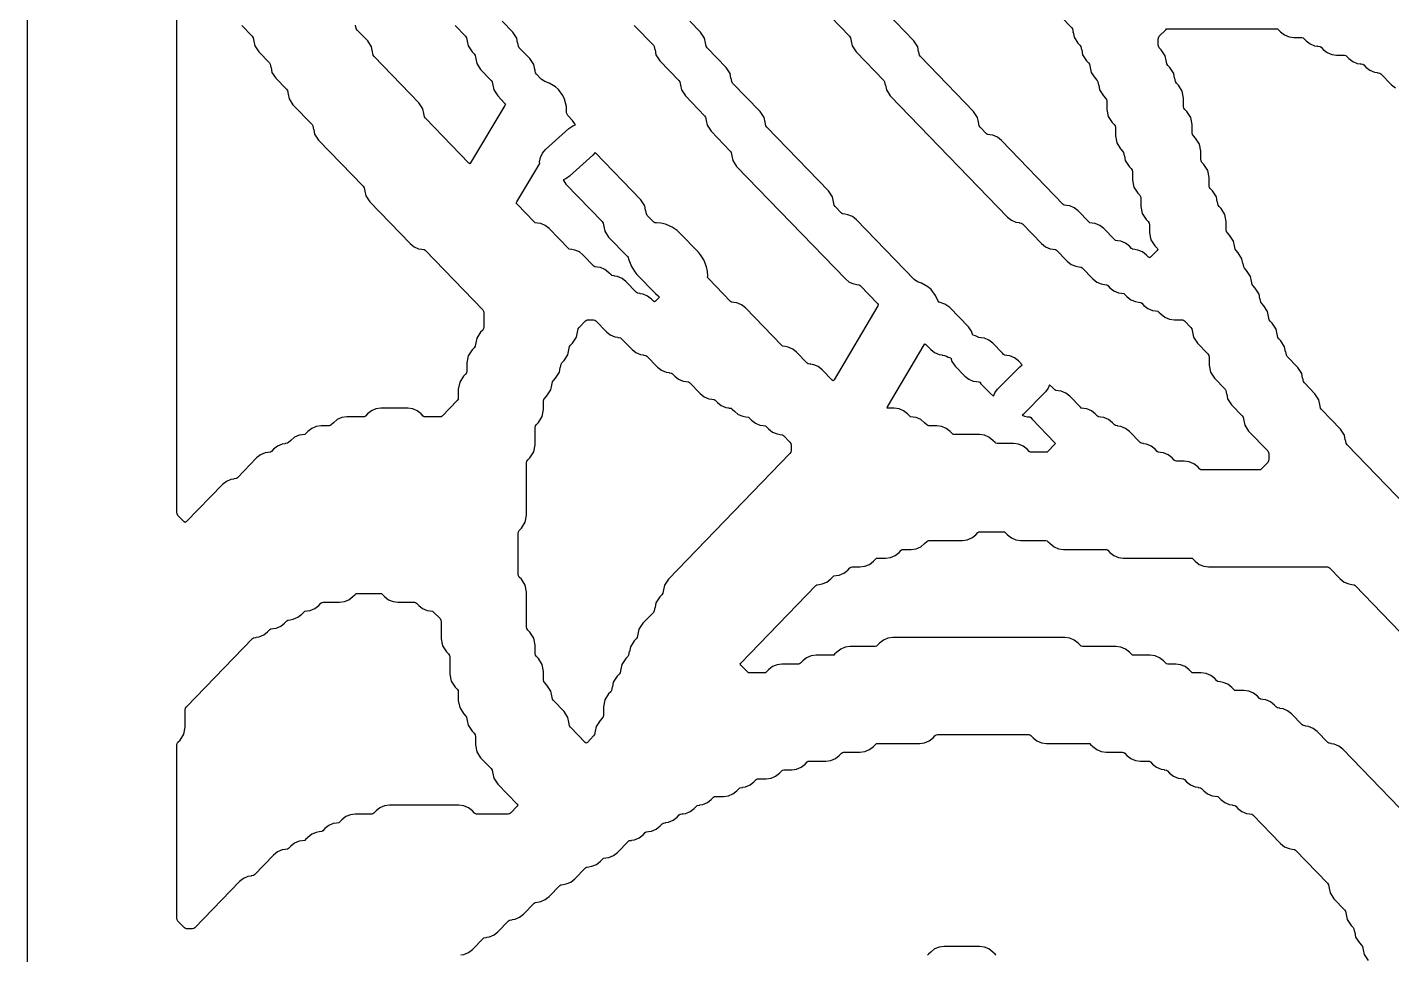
# Model space of a CAD drawing. Header units: millimetres. Extents: x 10 to 410, y 18 to 283.
# Drawn here: x 10 to 46.52, y 53.3 to 78.13 of the extents above; entities that cross this region are included whole.
import ezdxf

# ---------------------------------------------------------------- set-up
doc = ezdxf.new("R2010")
doc.units = ezdxf.units.MM
doc.layers.add('CUT', color=1, linetype='Continuous')

msp = doc.modelspace()

# ---------------------------------------------------------------- linework, layer by layer
at = {"layer": 'CUT'}
for points in [[(73.2679, 144), (60.134, 144), (60.134, 147), (52.134, 147), (52.134, 144), (31.134, 144), (31.134, 147), (23.134, 147), (23.134, 144), (10, 144), (10, 24), (23.134, 24), (23.134, 21), (31.134, 21), (31.134, 24), (52.134, 24), (52.134, 21), (60.134, 21), (60.134, 24), (73.2679, 24)], [(24.5934, 69.6774), (24.6974, 69.8375), (24.722, 69.9641), (24.7247, 69.9636), (24.7425, 70.0556), (24.7673, 70.0937), (24.939, 70.2713), (24.964, 70.2911), (24.9957, 70.2954), (25.1571, 70.2954), (25.1888, 70.2911), (25.2139, 70.2713), (25.5, 69.9753), (25.6046, 69.8926), (25.7273, 69.8406), (25.8094, 69.8295), (25.8091, 69.8272), (25.8739, 69.8185), (25.899, 69.7987), (26.1851, 69.5027), (26.2897, 69.4201), (26.4125, 69.368), (26.4945, 69.357), (26.4942, 69.3547), (26.5591, 69.3459), (26.5842, 69.3261), (26.8702, 69.0302), (26.9749, 68.9475), (27.0976, 68.8954), (27.1797, 68.8844), (27.1794, 68.8821), (27.2442, 68.8734), (27.2693, 68.8536), (27.327, 68.7939), (27.4316, 68.7112), (27.5544, 68.6591), (27.6364, 68.6481), (27.6361, 68.6458), (27.701, 68.6371), (27.7261, 68.6173), (28.0121, 68.3213), (28.1168, 68.2386), (28.2395, 68.1866), (28.3216, 68.1755), (28.3213, 68.1732), (28.3861, 68.1645), (28.4112, 68.1447), (28.4689, 68.085), (28.5735, 68.0023), (28.6963, 67.9503), (28.7783, 67.9392), (28.778, 67.937), (28.8429, 67.9282), (28.868, 67.9084), (28.9257, 67.8487), (29.0303, 67.7661), (29.153, 67.714), (29.2351, 67.7029), (29.2348, 67.7007), (29.2996, 67.6919), (29.3247, 67.6721), (29.3824, 67.6124), (29.487, 67.5298), (29.6098, 67.4777), (29.6919, 67.4667), (29.6915, 67.4644), (29.7564, 67.4557), (29.7815, 67.4358), (29.8392, 67.3761), (29.9438, 67.2935), (30.0666, 67.2414), (30.1486, 67.2304), (30.1483, 67.2281), (30.2132, 67.2194), (30.2382, 67.1996), (30.4099, 67.022), (30.4347, 66.9838), (30.4434, 66.9392), (30.4434, 66.7992), (30.4347, 66.7546), (30.4099, 66.7164), (27.1581, 63.3521), (27.0541, 63.192), (27.0295, 63.0654), (27.0269, 63.0659), (27.009, 62.974), (26.9842, 62.9358), (26.9298, 62.8795), (26.8257, 62.7194), (26.8011, 62.5928), (26.7985, 62.5933), (26.7806, 62.5014), (26.7558, 62.4633), (26.473, 62.1707), (26.369, 62.0106), (26.3443, 61.884), (26.3417, 61.8845), (26.3238, 61.7925), (26.299, 61.7544), (26.2446, 61.6981), (26.1406, 61.538), (26.116, 61.4114), (26.1133, 61.4119), (26.0955, 61.32), (26.0707, 61.2818), (26.0162, 61.2255), (25.9122, 61.0654), (25.8876, 60.9388), (25.885, 60.9393), (25.8671, 60.8474), (25.8423, 60.8092), (25.7879, 60.7529), (25.6838, 60.5929), (25.6592, 60.4663), (25.6566, 60.4668), (25.6387, 60.3748), (25.6139, 60.3367), (25.5595, 60.2804), (25.4554, 60.1203), (25.419, 59.9329), (25.419, 59.7106), (25.4103, 59.666), (25.3855, 59.6278), (25.3311, 59.5715), (25.2271, 59.4114), (25.2024, 59.2848), (25.1998, 59.2853), (25.1819, 59.1934), (25.1571, 59.1552), (24.9902, 58.9825), (24.9622, 58.9616), (24.9343, 58.9825), (24.539, 59.3915), (24.5142, 59.4297), (24.4963, 59.5216), (24.4937, 59.5211), (24.469, 59.6477), (24.365, 59.8078), (24.0822, 60.1004), (24.0574, 60.1385), (24.0395, 60.2305), (24.0369, 60.23), (24.0123, 60.3566), (23.9082, 60.5167), (23.8538, 60.573), (23.829, 60.6111), (23.8203, 60.6558), (23.8203, 60.878), (23.7839, 61.0654), (23.6799, 61.2255), (23.6254, 61.2818), (23.6006, 61.32), (23.592, 61.3646), (23.592, 61.5869), (23.5555, 61.7743), (23.4515, 61.9344), (23.3971, 61.9907), (23.3723, 62.0288), (23.3636, 62.0735), (23.3636, 63.0046), (23.3271, 63.192), (23.2231, 63.3521), (23.1687, 63.4084), (23.1439, 63.4465), (23.1352, 63.4912), (23.1352, 64.5763), (23.1439, 64.621), (23.1687, 64.6591), (23.2231, 64.7154), (23.3271, 64.8755), (23.3636, 65.0629), (23.3636, 66.4666), (23.3723, 66.5113), (23.3971, 66.5494), (23.4515, 66.6057), (23.5555, 66.7658), (23.592, 66.9532), (23.592, 67.4117), (23.6006, 67.4564), (23.6254, 67.4946), (23.6799, 67.5509), (23.7839, 67.7109), (23.8203, 67.8983), (23.8203, 68.1206), (23.829, 68.1653), (23.8538, 68.2034), (23.9082, 68.2597), (24.0123, 68.4198), (24.0369, 68.5464), (24.0395, 68.5459), (24.0574, 68.6378), (24.0822, 68.676), (24.1366, 68.7323), (24.2406, 68.8924), (24.2653, 69.019), (24.2679, 69.0185), (24.2858, 69.1104), (24.3106, 69.1486), (24.365, 69.2049), (24.469, 69.3649), (24.4937, 69.4916), (24.4963, 69.491), (24.5142, 69.583), (24.539, 69.6211)], [(16.1221, 61.7935), (16.1218, 61.7958), (16.2038, 61.8068), (16.3266, 61.8589), (16.4312, 61.9415), (16.4889, 62.0012), (16.514, 62.0211), (16.5788, 62.0298), (16.5785, 62.0321), (16.6606, 62.0431), (16.7833, 62.0952), (16.888, 62.1778), (16.9457, 62.2375), (16.9707, 62.2573), (17.0356, 62.2661), (17.0353, 62.2683), (17.1174, 62.2794), (17.2401, 62.3315), (17.3447, 62.4141), (17.4024, 62.4738), (17.4275, 62.4936), (17.4924, 62.5024), (17.4921, 62.5046), (17.5741, 62.5157), (17.6969, 62.5677), (17.8015, 62.6504), (17.8592, 62.7101), (17.8843, 62.7299), (17.9159, 62.7342), (18.3555, 62.7342), (18.4876, 62.752), (18.6104, 62.804), (18.715, 62.8867), (18.7727, 62.9464), (18.7978, 62.9662), (18.8295, 62.9705), (19.4476, 62.9705), (19.4793, 62.9662), (19.5044, 62.9464), (19.5621, 62.8867), (19.6667, 62.804), (19.7895, 62.752), (19.9216, 62.7342), (20.3612, 62.7342), (20.3928, 62.7299), (20.4179, 62.7101), (20.4756, 62.6504), (20.5802, 62.5677), (20.703, 62.5157), (20.785, 62.5046), (20.7847, 62.5024), (20.8496, 62.4936), (20.8747, 62.4738), (21.0463, 62.2962), (21.0711, 62.2581), (21.0798, 62.2134), (21.0798, 61.7549), (21.1162, 61.5675), (21.2203, 61.4074), (21.2747, 61.3511), (21.2995, 61.3129), (21.3082, 61.2683), (21.3082, 60.8097), (21.3446, 60.6223), (21.4486, 60.4622), (21.5031, 60.4059), (21.5279, 60.3678), (21.5365, 60.3231), (21.5365, 60.1009), (21.573, 59.9135), (21.677, 59.7534), (21.7314, 59.6971), (21.7562, 59.6589), (21.7741, 59.567), (21.7767, 59.5675), (21.8014, 59.4409), (21.9054, 59.2808), (21.9598, 59.2245), (21.9846, 59.1864), (21.9933, 59.1417), (21.9933, 58.9194), (22.0297, 58.732), (22.1338, 58.572), (22.4166, 58.2794), (22.4414, 58.2412), (22.4593, 58.1493), (22.4619, 58.1498), (22.4865, 58.0232), (22.5905, 57.8631), (23.1084, 57.3273), (23.128, 57.2996), (23.1084, 57.2719), (22.9301, 57.0874), (22.905, 57.0676), (22.8733, 57.0633), (22.0268, 57.0633), (21.9951, 57.0676), (21.97, 57.0874), (21.9123, 57.1471), (21.8077, 57.2297), (21.685, 57.2818), (21.5528, 57.2996), (19.6932, 57.2996), (19.5611, 57.2818), (19.4383, 57.2297), (19.3337, 57.1471), (19.276, 57.0874), (19.2509, 57.0676), (19.2193, 57.0633), (18.7797, 57.0633), (18.6476, 57.0455), (18.5248, 56.9934), (18.4202, 56.9108), (18.3625, 56.8511), (18.3374, 56.8313), (18.2726, 56.8225), (18.2729, 56.8203), (18.1908, 56.8092), (18.0681, 56.7572), (17.9634, 56.6745), (17.9057, 56.6148), (17.8807, 56.595), (17.8158, 56.5863), (17.8161, 56.584), (17.734, 56.5729), (17.6113, 56.5209), (17.5067, 56.4382), (17.449, 56.3785), (17.4239, 56.3587), (17.359, 56.35), (17.3593, 56.3477), (17.2773, 56.3367), (17.1545, 56.2846), (17.0499, 56.2019), (16.9922, 56.1422), (16.9671, 56.1224), (16.9023, 56.1137), (16.9026, 56.1114), (16.8205, 56.1004), (16.6978, 56.0483), (16.5931, 55.9656), (16.0787, 55.4334), (16.0536, 55.4135), (15.9888, 55.4048), (15.9891, 55.4025), (15.907, 55.3915), (15.7843, 55.3394), (15.6796, 55.2568), (14.48, 54.0156), (14.455, 53.9958), (14.4233, 53.9916), (14.2619, 53.9916), (14.2302, 53.9958), (14.2051, 54.0156), (14.0335, 54.1932), (14.0087, 54.2314), (14, 54.276), (14, 58.9054), (14.0087, 58.9501), (14.0335, 58.9882), (14.0879, 59.0445), (14.1919, 59.2046), (14.2284, 59.392), (14.2284, 59.8506), (14.2371, 59.8952), (14.2619, 59.9334), (16.0321, 61.765), (16.0572, 61.7848)]]:
    msp.add_lwpolyline(points, close=True, dxfattribs=at)
for points in [[(15.7391, 78.1838), (16.0219, 77.8912), (16.0467, 77.853), (16.0646, 77.7611), (16.0672, 77.7616), (16.0919, 77.635), (16.1959, 77.4749), (16.4787, 77.1823), (16.5035, 77.1442), (16.5214, 77.0522), (16.524, 77.0527), (16.5486, 76.9261), (16.6527, 76.766), (16.9355, 76.4735), (16.9603, 76.4353), (16.9781, 76.3434), (16.9808, 76.3439), (17.0054, 76.2173), (17.1094, 76.0572), (17.6206, 75.5283), (17.6454, 75.4902), (17.6633, 75.3982), (17.6659, 75.3987), (17.6905, 75.2721), (17.7946, 75.112), (18.9909, 73.8743), (19.0157, 73.8362), (19.0336, 73.7442), (19.0362, 73.7447), (19.0608, 73.6181), (19.1648, 73.458), (20.2472, 72.3382), (20.3519, 72.2555), (20.4746, 72.2034), (20.5567, 72.1924), (20.5564, 72.1901), (20.6212, 72.1814), (20.6463, 72.1616), (22.1882, 70.5663), (22.213, 70.5281), (22.2217, 70.4835), (22.2217, 70.1072), (22.213, 70.0626), (22.1882, 70.0244), (22.1338, 69.9681), (22.0297, 69.808), (22.0051, 69.6814), (22.0025, 69.682), (21.9846, 69.59), (21.9598, 69.5519), (21.9054, 69.4956), (21.8014, 69.3355), (21.7649, 69.1481), (21.7649, 68.9258), (21.7562, 68.8811), (21.7314, 68.843), (21.677, 68.7867), (21.573, 68.6266), (21.5365, 68.4392), (21.5365, 68.2169), (21.5279, 68.1723), (21.5031, 68.1341), (21.103, 67.7203), (21.078, 67.7005), (21.0463, 67.6962), (20.6565, 67.6962), (20.6248, 67.7005), (20.5997, 67.7203), (20.542, 67.78), (20.4374, 67.8626), (20.3147, 67.9147), (20.1825, 67.9325), (19.4648, 67.9325), (19.3327, 67.9147), (19.21, 67.8626), (19.1053, 67.78), (19.0476, 67.7203), (19.0226, 67.7005), (18.9909, 67.6962), (18.5513, 67.6962), (18.4192, 67.6784), (18.2964, 67.6264), (18.1918, 67.5437), (18.1341, 67.484), (18.109, 67.4642), (18.0774, 67.4599), (17.8662, 67.4599), (17.734, 67.4421), (17.6113, 67.3901), (17.5067, 67.3074), (17.449, 67.2477), (17.4239, 67.2279), (17.359, 67.2192), (17.3593, 67.2169), (17.2773, 67.2058), (17.1545, 67.1538), (17.0499, 67.0711), (16.9922, 67.0114), (16.9671, 66.9916), (16.9023, 66.9829), (16.9026, 66.9806), (16.8205, 66.9696), (16.6978, 66.9175), (16.5931, 66.8348), (16.5354, 66.7751), (16.5104, 66.7553), (16.4455, 66.7466), (16.4458, 66.7443), (16.3638, 66.7333), (16.241, 66.6812), (16.1364, 66.5985), (15.6219, 66.0663), (15.5969, 66.0465), (15.532, 66.0377), (15.5323, 66.0355), (15.4502, 66.0244), (15.3275, 65.9723), (15.2229, 65.8897), (14.2563, 64.8897), (14.2284, 64.8688), (14.2004, 64.8897), (14.0335, 65.0624), (14.0087, 65.1006), (14, 65.1452), (14, 80.4075)], [(37.6636, 78.4201), (37.9464, 78.1275), (37.9712, 78.0893), (37.9891, 77.9974), (37.9917, 77.9979), (38.0163, 77.8713), (38.1204, 77.7112), (38.1748, 77.6549), (38.1996, 77.6167), (38.2175, 77.5248), (38.2201, 77.5253), (38.2447, 77.3987), (38.3488, 77.2386), (38.4032, 77.1823), (38.428, 77.1442), (38.4459, 77.0522), (38.4485, 77.0527), (38.4731, 76.9261), (38.5771, 76.766), (38.6316, 76.7097), (38.6563, 76.6716), (38.6742, 76.5796), (38.6769, 76.5802), (38.7015, 76.4536), (38.8055, 76.2935), (38.8599, 76.2372), (38.8847, 76.199), (38.8934, 76.1544), (38.8934, 75.9321), (38.9299, 75.7447), (39.0339, 75.5846), (39.0883, 75.5283), (39.1131, 75.4902), (39.1218, 75.4455), (39.1218, 75.2232), (39.1582, 75.0358), (39.2623, 74.8758), (39.3167, 74.8194), (39.3415, 74.7813), (39.3594, 74.6894), (39.362, 74.6899), (39.3866, 74.5633), (39.4907, 74.4032), (39.5451, 74.3469), (39.5699, 74.3087), (39.5786, 74.2641), (39.5786, 74.0418), (39.615, 73.8544), (39.719, 73.6943), (39.7735, 73.638), (39.7982, 73.5999), (39.8069, 73.5552), (39.8069, 73.3329), (39.8434, 73.1455), (39.9474, 72.9855), (40.0018, 72.9292), (40.0266, 72.891), (40.0353, 72.8463), (40.0353, 72.6241), (40.0718, 72.4367), (40.1758, 72.2766), (40.2369, 72.2133), (40.2565, 72.1857), (40.2369, 72.158), (40.0633, 71.9783), (40.0353, 71.9574), (40.0074, 71.9783), (39.9543, 72.0331), (39.8497, 72.1158), (39.727, 72.1679), (39.6449, 72.1789), (39.6452, 72.1812), (39.5804, 72.1899), (39.5553, 72.2097), (39.4976, 72.2694), (39.393, 72.3521), (39.2702, 72.4042), (39.1882, 72.4152), (39.1885, 72.4175), (39.1236, 72.4262), (39.0985, 72.446), (38.8124, 72.742), (38.7078, 72.8247), (38.5851, 72.8767), (38.503, 72.8878), (38.5033, 72.8901), (38.4385, 72.8988), (38.4134, 72.9186), (38.1273, 73.2146), (38.0227, 73.2972), (37.8999, 73.3493), (37.8179, 73.3603), (37.8182, 73.3626), (37.7533, 73.3714), (37.7282, 73.3912), (36.0719, 75.1049), (35.9673, 75.1875), (35.8445, 75.2396), (35.7625, 75.2506), (35.7628, 75.2529), (35.6979, 75.2616), (35.6728, 75.2815), (35.5012, 75.459), (35.4764, 75.4972), (35.4585, 75.5891), (35.4559, 75.5886), (35.4313, 75.7152), (35.3272, 75.8753), (33.9025, 77.3493), (33.8777, 77.3875), (33.8599, 77.4794), (33.8572, 77.4789), (33.8326, 77.6055), (33.7286, 77.7656), (32.7606, 78.7671)], [(21.4486, 78.1838), (21.7314, 77.8912), (21.7562, 77.853), (21.7741, 77.7611), (21.7767, 77.7616), (21.8014, 77.635), (21.9054, 77.4749), (21.9598, 77.4186), (21.9846, 77.3805), (22.0025, 77.2885), (22.0051, 77.289), (22.0297, 77.1624), (22.1338, 77.0023), (22.4166, 76.7097), (22.4414, 76.6716), (22.4593, 76.5796), (22.4619, 76.5802), (22.4865, 76.4536), (22.5905, 76.2935), (22.7765, 76.1011), (22.7975, 76.0707), (22.7839, 76.0364), (21.8613, 74.502), (21.8407, 74.4772), (21.815, 74.4967), (20.6565, 75.6953), (20.6317, 75.7335), (20.6138, 75.8254), (20.6112, 75.8249), (20.5866, 75.9515), (20.4825, 76.1116), (19.2862, 77.3493), (19.2614, 77.3875), (19.2435, 77.4794), (19.2409, 77.4789), (19.2163, 77.6055), (19.1123, 77.7656), (18.8295, 78.0582), (18.8047, 78.0963), (18.7868, 78.1883)], [(26.2446, 78.1838), (26.7558, 77.6549), (26.7806, 77.6167), (26.7985, 77.5248), (26.8011, 77.5253), (26.8257, 77.3987), (26.9298, 77.2386), (27.4409, 76.7097), (27.4657, 76.6716), (27.4836, 76.5796), (27.4862, 76.5802), (27.5109, 76.4536), (27.6149, 76.2935), (28.1261, 75.7646), (28.1509, 75.7264), (28.1688, 75.6345), (28.1714, 75.635), (28.196, 75.5084), (28.3, 75.3483), (28.8112, 74.8194), (28.836, 74.7813), (28.8539, 74.6894), (28.8565, 74.6899), (28.8811, 74.5633), (28.9852, 74.4032), (31.8946, 71.393), (31.9992, 71.3104), (32.122, 71.2583), (32.204, 71.2472), (32.2037, 71.245), (32.2686, 71.2362), (32.2937, 71.2164), (32.7557, 70.7384), (32.7766, 70.7082), (32.7633, 70.674), (31.5915, 68.6882), (31.571, 68.6632), (31.5453, 68.6827), (31.2759, 68.9614), (31.1713, 69.0441), (31.0485, 69.0961), (30.9665, 69.1072), (30.9668, 69.1095), (30.9019, 69.1182), (30.8768, 69.138), (30.5908, 69.434), (30.4861, 69.5166), (30.3634, 69.5687), (30.2813, 69.5798), (30.2816, 69.582), (30.2168, 69.5908), (30.1917, 69.6106), (29.2205, 70.6154), (29.1159, 70.6981), (28.9931, 70.7502), (28.9111, 70.7612), (28.9114, 70.7635), (28.8465, 70.7722), (28.8214, 70.792), (28.2308, 71.403), (28.2091, 71.4345), (28.2114, 71.4791), (28.204, 71.5932), (28.1811, 71.719), (28.1096, 71.9005), (28.0211, 72.0379), (27.9602, 72.1147), (27.469, 72.623), (27.3943, 72.6864), (27.2599, 72.7795), (27.081, 72.8572), (26.956, 72.8843), (26.8423, 72.8956), (26.7976, 72.8949), (26.7669, 72.9177), (26.5944, 73.0962), (26.5696, 73.1343), (26.5517, 73.2263), (26.5491, 73.2257), (26.5244, 73.3524), (26.4204, 73.5124), (25.1974, 74.7778), (25.1409, 74.7115), (24.5129, 74.1452), (24.4097, 74.0742), (24.3403, 74.0495), (24.4176, 73.9306), (25.3855, 72.9292), (25.4103, 72.891), (25.4282, 72.7991), (25.4308, 72.7996), (25.4554, 72.673), (25.5595, 72.5129), (26.0609, 71.9941), (26.0817, 71.9651), (26.0931, 71.9313), (26.0976, 71.9067), (26.1692, 71.7252), (26.2576, 71.5878), (26.3185, 71.511), (26.8097, 71.0028), (26.8844, 70.9393), (26.8969, 70.9307), (26.9197, 70.9094), (26.9015, 70.884), (26.8172, 70.7968), (26.7893, 70.776), (26.7613, 70.7968), (26.7083, 70.8517), (26.6037, 70.9344), (26.4809, 70.9864), (26.3989, 70.9975), (26.3992, 70.9998), (26.3343, 71.0085), (26.3092, 71.0283), (26.0232, 71.3243), (25.9185, 71.4069), (25.7958, 71.459), (25.7137, 71.4701), (25.714, 71.4723), (25.6492, 71.4811), (25.6241, 71.5009), (25.5664, 71.5606), (25.4618, 71.6432), (25.339, 71.6953), (25.257, 71.7063), (25.2573, 71.7086), (25.1924, 71.7173), (25.1673, 71.7372), (24.8813, 72.0331), (24.7766, 72.1158), (24.6539, 72.1679), (24.5718, 72.1789), (24.5721, 72.1812), (24.5073, 72.1899), (24.4822, 72.2097), (23.9677, 72.742), (23.8631, 72.8247), (23.7404, 72.8767), (23.6583, 72.8878), (23.6586, 72.8901), (23.5938, 72.8988), (23.5687, 72.9186), (23.1086, 73.3946), (23.0876, 73.4249), (23.1013, 73.4592), (23.7157, 74.4812), (23.7121, 74.5265), (23.7349, 74.6497), (23.7887, 74.7628), (23.8701, 74.8582), (24.4981, 75.4245), (24.6013, 75.4955), (24.6706, 75.5201), (24.5934, 75.639), (24.4694, 75.7673), (24.4455, 75.8032), (24.4358, 75.8451), (24.4281, 76.0132), (24.3809, 76.2034), (24.3328, 76.3054), (24.2168, 76.4623), (24.133, 76.5384), (23.9658, 76.6389), (23.8505, 76.6804), (23.7566, 76.7411), (23.6254, 76.8768), (23.6006, 76.9149), (23.5828, 77.0069), (23.5801, 77.0063), (23.5555, 77.1329), (23.4515, 77.293), (23.1687, 77.5856), (23.1439, 77.6238), (23.126, 77.7157), (23.1234, 77.7152), (23.0987, 77.8418), (22.9947, 78.0019), (22.7119, 78.2945)], [(31.4974, 78.4201), (32.0085, 77.8912), (32.0333, 77.853), (32.0512, 77.7611), (32.0538, 77.7616), (32.0785, 77.635), (32.1825, 77.4749), (32.9221, 76.7097), (32.9469, 76.6716), (32.9647, 76.5796), (32.9674, 76.5802), (32.992, 76.4536), (33.096, 76.2935), (36.2338, 73.047), (36.3384, 72.9644), (36.4612, 72.9123), (36.5433, 72.9013), (36.5429, 72.899), (36.6078, 72.8903), (36.6329, 72.8704), (37.1473, 72.3382), (37.252, 72.2555), (37.3747, 72.2034), (37.4568, 72.1924), (37.4565, 72.1901), (37.5213, 72.1814), (37.5464, 72.1616), (37.8325, 71.8656), (37.9371, 71.7829), (38.0599, 71.7309), (38.1419, 71.7198), (38.1416, 71.7175), (38.2065, 71.7088), (38.2315, 71.689), (38.5176, 71.393), (38.6222, 71.3104), (38.745, 71.2583), (38.8271, 71.2472), (38.8267, 71.245), (38.8916, 71.2362), (38.9167, 71.2164), (38.9744, 71.1567), (39.079, 71.0741), (39.2018, 71.022), (39.2838, 71.011), (39.2835, 71.0087), (39.3484, 71), (39.3734, 70.9801), (39.4311, 70.9204), (39.5358, 70.8378), (39.6585, 70.7857), (39.7406, 70.7747), (39.7403, 70.7724), (39.8051, 70.7637), (39.8302, 70.7439), (39.8879, 70.6842), (39.9925, 70.6015), (40.1153, 70.5494), (40.1973, 70.5384), (40.197, 70.5361), (40.2619, 70.5274), (40.287, 70.5076), (40.3447, 70.4479), (40.4493, 70.3652), (40.572, 70.3131), (40.7042, 70.2954), (40.9154, 70.2954), (40.947, 70.2911), (40.9721, 70.2713), (41.1437, 70.0937), (41.1685, 70.0556), (41.1864, 69.9636), (41.189, 69.9641), (41.2137, 69.8375), (41.3177, 69.6774), (41.6005, 69.3848), (41.6253, 69.3467), (41.634, 69.302), (41.634, 69.0798), (41.6704, 68.8924), (41.7745, 68.7323), (42.0573, 68.4397), (42.082, 68.4016), (42.0999, 68.3096), (42.1026, 68.3101), (42.1272, 68.1835), (42.2312, 68.0234), (42.514, 67.7308), (42.5388, 67.6927), (42.5567, 67.6007), (42.5593, 67.6013), (42.5839, 67.4747), (42.688, 67.3146), (43.1992, 66.7857), (43.2239, 66.7475), (43.2326, 66.7029), (43.2326, 66.5629), (43.2239, 66.5183), (43.1992, 66.4801), (43.0275, 66.3026), (43.0024, 66.2827), (42.9708, 66.2785), (41.4391, 66.2785), (41.4074, 66.2827), (41.3823, 66.3026), (41.3246, 66.3623), (41.22, 66.4449), (41.0973, 66.497), (40.9651, 66.5148), (40.7539, 66.5148), (40.7223, 66.519), (40.6972, 66.5388), (40.6395, 66.5985), (40.5349, 66.6812), (40.4121, 66.7333), (40.3301, 66.7443), (40.3304, 66.7466), (40.2655, 66.7553), (40.2404, 66.7751), (40.1827, 66.8348), (40.0781, 66.9175), (39.9554, 66.9696), (39.8733, 66.9806), (39.8736, 66.9829), (39.8087, 66.9916), (39.7837, 67.0114), (39.4976, 67.3074), (39.393, 67.3901), (39.2702, 67.4421), (39.1882, 67.4532), (39.1885, 67.4555), (39.1236, 67.4642), (39.0985, 67.484), (39.0408, 67.5437), (38.9362, 67.6264), (38.8135, 67.6784), (38.7314, 67.6895), (38.7317, 67.6917), (38.6668, 67.7005), (38.6418, 67.7203), (38.5841, 67.78), (38.4794, 67.8626), (38.3567, 67.9147), (38.2746, 67.9258), (38.2749, 67.928), (38.2101, 67.9368), (38.185, 67.9566), (37.8989, 68.2526), (37.7943, 68.3352), (37.6716, 68.3873), (37.5895, 68.3983), (37.5898, 68.4006), (37.5243, 68.4094), (37.4982, 68.4205), (37.4704, 68.4596), (37.4422, 68.4888), (37.358, 68.5553), (37.3238, 68.4706), (37.2485, 68.3705), (36.6558, 67.767), (36.6237, 67.7419), (36.6896, 67.714), (36.7716, 67.7029), (36.7713, 67.7007), (36.7843, 67.6989), (36.7987, 67.6993), (36.8217, 67.6962), (36.8368, 67.6962), (36.8582, 67.6828), (36.8629, 67.6808), (36.8907, 67.6416), (37.4964, 67.015), (37.5159, 66.9873), (37.4964, 66.9597), (37.318, 66.7751), (37.2929, 66.7553), (37.2613, 66.7511), (36.8715, 66.7511), (36.8398, 66.7553), (36.8147, 66.7751), (36.757, 66.8348), (36.6524, 66.9175), (36.5297, 66.9696), (36.3975, 66.9873), (35.958, 66.9873), (35.9263, 66.9916), (35.9012, 67.0114), (35.8435, 67.0711), (35.7389, 67.1538), (35.6161, 67.2058), (35.484, 67.2236), (34.8161, 67.2236), (34.7844, 67.2279), (34.7593, 67.2477), (34.7016, 67.3074), (34.597, 67.3901), (34.4742, 67.4421), (34.3421, 67.4599), (34.1309, 67.4599), (34.0992, 67.4642), (34.0742, 67.484), (34.0165, 67.5437), (33.9118, 67.6264), (33.7891, 67.6784), (33.707, 67.6895), (33.7073, 67.6917), (33.6425, 67.7005), (33.6174, 67.7203), (33.5597, 67.78), (33.4551, 67.8626), (33.3323, 67.9147), (33.2002, 67.9325), (33.041, 67.9325), (33.0113, 67.937), (33.0225, 67.9649), (34.0046, 69.6292), (34.0251, 69.6542), (34.0508, 69.6347), (34.1784, 69.5027), (34.283, 69.4201), (34.4058, 69.368), (34.4878, 69.357), (34.4875, 69.3547), (34.553, 69.3459), (34.6042, 69.3241), (34.6473, 69.2996), (34.7146, 69.2847), (34.7485, 69.1815), (34.8353, 69.0594), (35.0919, 68.7939), (35.1965, 68.7112), (35.3193, 68.6591), (35.4014, 68.6481), (35.401, 68.6458), (35.4665, 68.637), (35.4926, 68.6259), (35.5204, 68.5868), (35.7771, 68.3213), (35.8612, 68.2548), (35.8955, 68.3395), (35.9708, 68.4396), (36.5635, 69.0431), (36.6288, 69.0941), (36.5286, 69.1977), (36.424, 69.2804), (36.3013, 69.3324), (36.2192, 69.3435), (36.2195, 69.3457), (36.154, 69.3546), (36.1279, 69.3656), (36.1001, 69.4048), (35.8435, 69.6703), (35.7389, 69.7529), (35.6161, 69.805), (35.5341, 69.816), (35.5344, 69.8183), (35.4689, 69.8271), (35.4177, 69.8489), (35.3746, 69.8734), (35.3073, 69.8883), (35.2734, 69.9915), (35.1866, 70.1136), (34.6933, 70.624), (34.5608, 70.722), (34.4037, 70.7716), (34.3975, 70.7725), (34.3794, 70.7996), (34.3068, 70.9504), (34.1895, 71.1063), (34.1051, 71.1818), (33.9371, 71.2809), (33.8304, 71.3183), (33.7346, 71.3796), (32.1894, 72.9783), (32.0848, 73.061), (31.9621, 73.113), (31.88, 73.1241), (31.8803, 73.1263), (31.8154, 73.1351), (31.7904, 73.1549), (31.6187, 73.3325), (31.5939, 73.3706), (31.5761, 73.4625), (31.5734, 73.462), (31.5488, 73.5886), (31.4448, 73.7487), (29.7917, 75.459), (29.7669, 75.4972), (29.749, 75.5891), (29.7464, 75.5886), (29.7218, 75.7152), (29.6177, 75.8753), (28.8782, 76.6405), (28.8534, 76.6786), (28.8355, 76.7706), (28.8329, 76.7701), (28.8082, 76.8967), (28.7042, 77.0567), (28.193, 77.5856), (28.1682, 77.6238), (28.1504, 77.7157), (28.1477, 77.7152), (28.1231, 77.8418), (28.0191, 78.0019), (27.7363, 78.2945)], [(48.4621, 63.7034), (45.3215, 66.9527), (45.2967, 66.9909), (45.2789, 67.0828), (45.2762, 67.0823), (45.2516, 67.2089), (45.1476, 67.369), (44.6364, 67.8979), (44.6116, 67.936), (44.5937, 68.0279), (44.5911, 68.0274), (44.5665, 68.154), (44.4624, 68.3141), (44.1796, 68.6067), (44.1548, 68.6449), (44.137, 68.7368), (44.1343, 68.7363), (44.1097, 68.8629), (44.0057, 69.023), (43.7229, 69.3156), (43.6981, 69.3537), (43.6802, 69.4457), (43.6776, 69.4452), (43.6529, 69.5718), (43.5489, 69.7318), (43.4945, 69.7881), (43.4697, 69.8263), (43.4518, 69.9182), (43.4492, 69.9177), (43.4246, 70.0443), (43.3205, 70.2044), (43.2661, 70.2607), (43.2413, 70.2989), (43.2234, 70.3908), (43.2208, 70.3903), (43.1962, 70.5169), (43.0922, 70.677), (43.0377, 70.7333), (43.0129, 70.7714), (42.9951, 70.8634), (42.9924, 70.8629), (42.9678, 70.9895), (42.8638, 71.1496), (42.8094, 71.2059), (42.7846, 71.244), (42.7667, 71.336), (42.764, 71.3355), (42.7394, 71.4621), (42.6354, 71.6221), (42.581, 71.6784), (42.5562, 71.7166), (42.5383, 71.8085), (42.5357, 71.808), (42.511, 71.9346), (42.407, 72.0947), (42.3526, 72.151), (42.3278, 72.1892), (42.3099, 72.2811), (42.3073, 72.2806), (42.2827, 72.4072), (42.1786, 72.5673), (42.1242, 72.6236), (42.0994, 72.6617), (42.0907, 72.7064), (42.0907, 72.9287), (42.0543, 73.1161), (41.9503, 73.2761), (41.8958, 73.3325), (41.871, 73.3706), (41.8532, 73.4625), (41.8505, 73.462), (41.8259, 73.5886), (41.7219, 73.7487), (41.6675, 73.805), (41.6427, 73.8432), (41.634, 73.8878), (41.634, 74.1101), (41.5975, 74.2975), (41.4935, 74.4576), (41.4391, 74.5139), (41.4143, 74.552), (41.4056, 74.5967), (41.4056, 74.819), (41.3691, 75.0064), (41.2651, 75.1664), (41.2107, 75.2227), (41.1859, 75.2609), (41.1772, 75.3056), (41.1772, 75.5278), (41.1408, 75.7152), (41.0367, 75.8753), (40.9823, 75.9316), (40.9575, 75.9698), (40.9488, 76.0144), (40.9488, 76.2367), (40.9124, 76.4241), (40.8084, 76.5842), (40.7539, 76.6405), (40.7291, 76.6786), (40.7113, 76.7706), (40.7086, 76.7701), (40.684, 76.8967), (40.58, 77.0567), (40.5256, 77.113), (40.5008, 77.1512), (40.4829, 77.2431), (40.4802, 77.2426), (40.4556, 77.3692), (40.3516, 77.5293), (40.2972, 77.5856), (40.2724, 77.6238), (40.2637, 77.6684), (40.2637, 77.8084), (40.2724, 77.853), (40.2972, 77.8912), (40.4688, 78.0688), (40.4939, 78.0886), (40.5256, 78.0928), (43.4275, 78.0928), (43.4592, 78.0886), (43.4843, 78.0688), (43.542, 78.0091), (43.6466, 77.9264), (43.7694, 77.8743), (43.9015, 77.8565), (44.1127, 77.8565), (44.1443, 77.8523), (44.1694, 77.8325), (44.2271, 77.7728), (44.3317, 77.6901), (44.4545, 77.638), (44.5366, 77.627), (44.5362, 77.6247), (44.6011, 77.616), (44.6262, 77.5962), (44.6839, 77.5365), (44.7885, 77.4538), (44.9113, 77.4017), (45.0434, 77.384), (45.2546, 77.384), (45.2862, 77.3797), (45.3113, 77.3599), (45.369, 77.3002), (45.4736, 77.2175), (45.5964, 77.1655), (45.6785, 77.1544), (45.6781, 77.1521), (45.743, 77.1434), (45.7681, 77.1236), (45.8258, 77.0639), (45.9304, 76.9812), (46.0532, 76.9292), (46.1352, 76.9181), (46.1349, 76.9159), (46.1998, 76.9071), (46.2248, 76.8873), (46.5109, 76.5913), (46.6155, 76.5087)], [(46.9746, 56.9724), (45.2071, 58.8011), (45.1025, 58.8837), (44.9797, 58.9358), (44.8977, 58.9468), (44.898, 58.9491), (44.8331, 58.9578), (44.808, 58.9777), (44.5219, 59.2736), (44.4173, 59.3563), (44.2946, 59.4084), (44.2125, 59.4194), (44.2128, 59.4217), (44.148, 59.4304), (44.1229, 59.4502), (43.8368, 59.7462), (43.7322, 59.8289), (43.6094, 59.881), (43.5274, 59.892), (43.5277, 59.8943), (43.4628, 59.903), (43.4377, 59.9228), (43.38, 59.9825), (43.2754, 60.0652), (43.1527, 60.1172), (43.0706, 60.1283), (43.0709, 60.1306), (43.0061, 60.1393), (42.981, 60.1591), (42.9233, 60.2188), (42.8187, 60.3015), (42.6959, 60.3535), (42.5638, 60.3713), (42.3526, 60.3713), (42.3209, 60.3756), (42.2958, 60.3954), (42.2381, 60.4551), (42.1335, 60.5377), (42.0108, 60.5898), (41.9287, 60.6009), (41.929, 60.6031), (41.8642, 60.6119), (41.8391, 60.6317), (41.7814, 60.6914), (41.6768, 60.774), (41.554, 60.8261), (41.4219, 60.8439), (41.2107, 60.8439), (41.179, 60.8481), (41.1539, 60.868), (41.0962, 60.9277), (40.9916, 61.0103), (40.8689, 61.0624), (40.7367, 61.0802), (40.5256, 61.0802), (40.4939, 61.0844), (40.4688, 61.1042), (40.4111, 61.1639), (40.3065, 61.2466), (40.1837, 61.2987), (40.0516, 61.3165), (39.612, 61.3165), (39.5804, 61.3207), (39.5553, 61.3405), (39.4976, 61.4002), (39.393, 61.4829), (39.2702, 61.535), (39.1381, 61.5527), (38.2418, 61.5527), (38.2101, 61.557), (38.185, 61.5768), (38.1273, 61.6365), (38.0227, 61.7192), (37.8999, 61.7713), (37.7678, 61.789), (33.1676, 61.789), (33.0355, 61.7713), (32.9127, 61.7192), (32.8081, 61.6365), (32.7504, 61.5768), (32.7253, 61.557), (32.6937, 61.5527), (32.0257, 61.5527), (31.8936, 61.535), (31.7708, 61.4829), (31.6662, 61.4002), (31.6085, 61.3405), (31.5834, 61.3207), (31.5518, 61.3165), (31.1122, 61.3165), (30.9801, 61.2987), (30.8573, 61.2466), (30.7527, 61.1639), (30.695, 61.1042), (30.6699, 61.0844), (30.6383, 61.0802), (30.1987, 61.0802), (30.0666, 61.0624), (29.9438, 61.0103), (29.8392, 60.9277), (29.7815, 60.868), (29.7564, 60.8481), (29.7247, 60.8439), (29.3349, 60.8439), (29.3033, 60.8481), (29.2782, 60.868), (29.0998, 61.0525), (29.0803, 61.0802), (29.0998, 61.1078), (31.1052, 63.1827), (31.1303, 63.2025), (31.1952, 63.2112), (31.1949, 63.2135), (31.2769, 63.2245), (31.3997, 63.2766), (31.5043, 63.3593), (31.562, 63.419), (31.5871, 63.4388), (31.6519, 63.4475), (31.6516, 63.4498), (31.7337, 63.4608), (31.8564, 63.5129), (31.961, 63.5956), (32.0187, 63.6552), (32.0438, 63.6751), (32.0755, 63.6793), (32.2867, 63.6793), (32.4188, 63.6971), (32.5416, 63.7492), (32.6462, 63.8318), (32.7039, 63.8915), (32.729, 63.9114), (32.7606, 63.9156), (32.9718, 63.9156), (33.104, 63.9334), (33.2267, 63.9855), (33.3313, 64.0681), (33.389, 64.1278), (33.4141, 64.1476), (33.4458, 64.1519), (33.6569, 64.1519), (33.7891, 64.1697), (33.9118, 64.2217), (34.0165, 64.3044), (34.0742, 64.3641), (34.0992, 64.3839), (34.1309, 64.3882), (35.0272, 64.3882), (35.1594, 64.406), (35.2821, 64.458), (35.3867, 64.5407), (35.4444, 64.6004), (35.4695, 64.6202), (35.5012, 64.6245), (36.1194, 64.6245), (36.151, 64.6202), (36.1761, 64.6004), (36.2338, 64.5407), (36.3384, 64.458), (36.4612, 64.406), (36.5933, 64.3882), (37.2613, 64.3882), (37.2929, 64.3839), (37.318, 64.3641), (37.3757, 64.3044), (37.4803, 64.2217), (37.6031, 64.1697), (37.7352, 64.1519), (38.8599, 64.1519), (38.8916, 64.1476), (38.9167, 64.1278), (38.9744, 64.0681), (39.079, 63.9855), (39.2018, 63.9334), (39.3339, 63.9156), (41.1437, 63.9156), (41.1754, 63.9114), (41.2005, 63.8915), (41.2582, 63.8318), (41.3628, 63.7492), (41.4856, 63.6971), (41.6177, 63.6793), (44.7978, 63.6793), (44.8295, 63.6751), (44.8546, 63.6552), (45.1406, 63.3593), (45.2453, 63.2766), (45.368, 63.2245), (45.4501, 63.2135), (45.4498, 63.2112), (45.5146, 63.2025), (45.5397, 63.1827), (46.7393, 61.9415)], [(21.6029, 53.2894), (21.685, 53.3005), (21.8077, 53.3526), (21.9123, 53.4352), (22.1984, 53.7312), (22.2235, 53.751), (22.2883, 53.7597), (22.288, 53.762), (22.3701, 53.7731), (22.4928, 53.8251), (22.5975, 53.9078), (22.8835, 54.2038), (22.9086, 54.2236), (22.9735, 54.2323), (22.9732, 54.2346), (23.0552, 54.2456), (23.178, 54.2977), (23.2826, 54.3804), (23.5687, 54.6763), (23.5938, 54.6962), (23.6586, 54.7049), (23.6583, 54.7072), (23.7404, 54.7182), (23.8631, 54.7703), (23.9677, 54.8529), (24.2538, 55.1489), (24.2789, 55.1687), (24.3438, 55.1775), (24.3435, 55.1797), (24.4255, 55.1908), (24.5483, 55.2428), (24.6529, 55.3255), (24.939, 55.6215), (24.964, 55.6413), (25.0289, 55.65), (25.0286, 55.6523), (25.1107, 55.6633), (25.2334, 55.7154), (25.338, 55.7981), (25.3957, 55.8578), (25.4208, 55.8776), (25.4857, 55.8863), (25.4854, 55.8886), (25.5674, 55.8996), (25.6902, 55.9517), (25.7948, 56.0344), (26.0809, 56.3304), (26.1059, 56.3502), (26.1708, 56.3589), (26.1705, 56.3612), (26.2526, 56.3722), (26.3753, 56.4243), (26.4799, 56.5069), (26.5376, 56.5666), (26.5627, 56.5865), (26.6276, 56.5952), (26.6273, 56.5975), (26.7093, 56.6085), (26.8321, 56.6606), (26.9367, 56.7432), (26.9944, 56.8029), (27.0195, 56.8227), (27.0843, 56.8315), (27.084, 56.8337), (27.1661, 56.8448), (27.2888, 56.8969), (27.3934, 56.9795), (27.4511, 57.0392), (27.4762, 57.059), (27.5411, 57.0678), (27.5408, 57.07), (27.6228, 57.0811), (27.7456, 57.1331), (27.8502, 57.2158), (27.9079, 57.2755), (27.933, 57.2953), (27.9978, 57.304), (27.9975, 57.3063), (28.0796, 57.3174), (28.2023, 57.3694), (28.307, 57.4521), (28.3647, 57.5118), (28.3897, 57.5316), (28.4214, 57.5359), (28.6326, 57.5359), (28.7647, 57.5536), (28.8875, 57.6057), (28.9921, 57.6884), (29.0498, 57.7481), (29.0749, 57.7679), (29.1397, 57.7766), (29.1394, 57.7789), (29.2215, 57.7899), (29.3442, 57.842), (29.4489, 57.9247), (29.5066, 57.9844), (29.5316, 58.0042), (29.5633, 58.0084), (29.7745, 58.0084), (29.9066, 58.0262), (30.0294, 58.0783), (30.134, 58.161), (30.1917, 58.2206), (30.2168, 58.2405), (30.2485, 58.2447), (30.4596, 58.2447), (30.5918, 58.2625), (30.7145, 58.3146), (30.8191, 58.3972), (30.8768, 58.4569), (30.9019, 58.4768), (30.9336, 58.481), (31.3731, 58.481), (31.5053, 58.4988), (31.628, 58.5509), (31.7327, 58.6335), (31.7904, 58.6932), (31.8154, 58.713), (31.8471, 58.7173), (32.2867, 58.7173), (32.4188, 58.7351), (32.5416, 58.7872), (32.6462, 58.8698), (32.7039, 58.9295), (32.729, 58.9493), (32.7606, 58.9536), (33.8853, 58.9536), (34.0175, 58.9714), (34.1402, 59.0234), (34.2448, 59.1061), (34.3025, 59.1658), (34.3276, 59.1856), (34.3593, 59.1899), (36.8045, 59.1899), (36.8362, 59.1856), (36.8613, 59.1658), (36.919, 59.1061), (37.0236, 59.0234), (37.1463, 58.9714), (37.2785, 58.9536), (38.4032, 58.9536), (38.4348, 58.9493), (38.4599, 58.9295), (38.5176, 58.8698), (38.6222, 58.7872), (38.745, 58.7351), (38.8771, 58.7173), (39.3167, 58.7173), (39.3484, 58.713), (39.3734, 58.6932), (39.4311, 58.6335), (39.5358, 58.5509), (39.6585, 58.4988), (39.7907, 58.481), (40.0018, 58.481), (40.0335, 58.4768), (40.0586, 58.4569), (40.1163, 58.3972), (40.2209, 58.3146), (40.3437, 58.2625), (40.4257, 58.2515), (40.4254, 58.2492), (40.4903, 58.2405), (40.5153, 58.2206), (40.573, 58.161), (40.6777, 58.0783), (40.8004, 58.0262), (40.8825, 58.0152), (40.8822, 58.0129), (40.947, 58.0042), (40.9721, 57.9844), (41.0298, 57.9247), (41.1344, 57.842), (41.2572, 57.7899), (41.3392, 57.7789), (41.3389, 57.7766), (41.4038, 57.7679), (41.4289, 57.7481), (41.4866, 57.6884), (41.5912, 57.6057), (41.7139, 57.5536), (41.796, 57.5426), (41.7957, 57.5403), (41.8605, 57.5316), (41.8856, 57.5118), (41.9433, 57.4521), (42.0479, 57.3694), (42.1707, 57.3174), (42.2528, 57.3063), (42.2524, 57.304), (42.3173, 57.2953), (42.3424, 57.2755), (42.4001, 57.2158), (42.5047, 57.1331), (42.6275, 57.0811), (42.7095, 57.07), (42.7092, 57.0678), (42.7741, 57.059), (42.7991, 57.0392), (43.542, 56.2707), (43.6466, 56.188), (43.7694, 56.1359), (43.8514, 56.1249), (43.8511, 56.1226), (43.916, 56.1139), (43.941, 56.0941), (44.7978, 55.2076), (44.8226, 55.1695), (44.8405, 55.0775), (44.8431, 55.078), (44.8677, 54.9514), (44.9718, 54.7914), (45.2546, 54.4988), (45.2794, 54.4606), (45.2973, 54.3687), (45.2999, 54.3692), (45.3245, 54.2426), (45.4285, 54.0825), (45.483, 54.0262), (45.5077, 53.988), (45.5256, 53.8961), (45.5283, 53.8966), (45.5529, 53.77), (45.6569, 53.6099), (45.7113, 53.5536), (45.7361, 53.5155), (45.754, 53.4235), (45.7566, 53.424), (45.7813, 53.2974), (45.8853, 53.1374)], [(35.9263, 53.287), (35.9012, 53.3068), (35.8435, 53.3665), (35.7389, 53.4491), (35.6161, 53.5012), (35.484, 53.519), (34.5379, 53.519), (34.4058, 53.5012), (34.283, 53.4491), (34.1784, 53.3665), (34.1207, 53.3068), (34.0956, 53.287)]]:
    msp.add_lwpolyline(points, dxfattribs=at)

doc.saveas('drawing.dxf')
